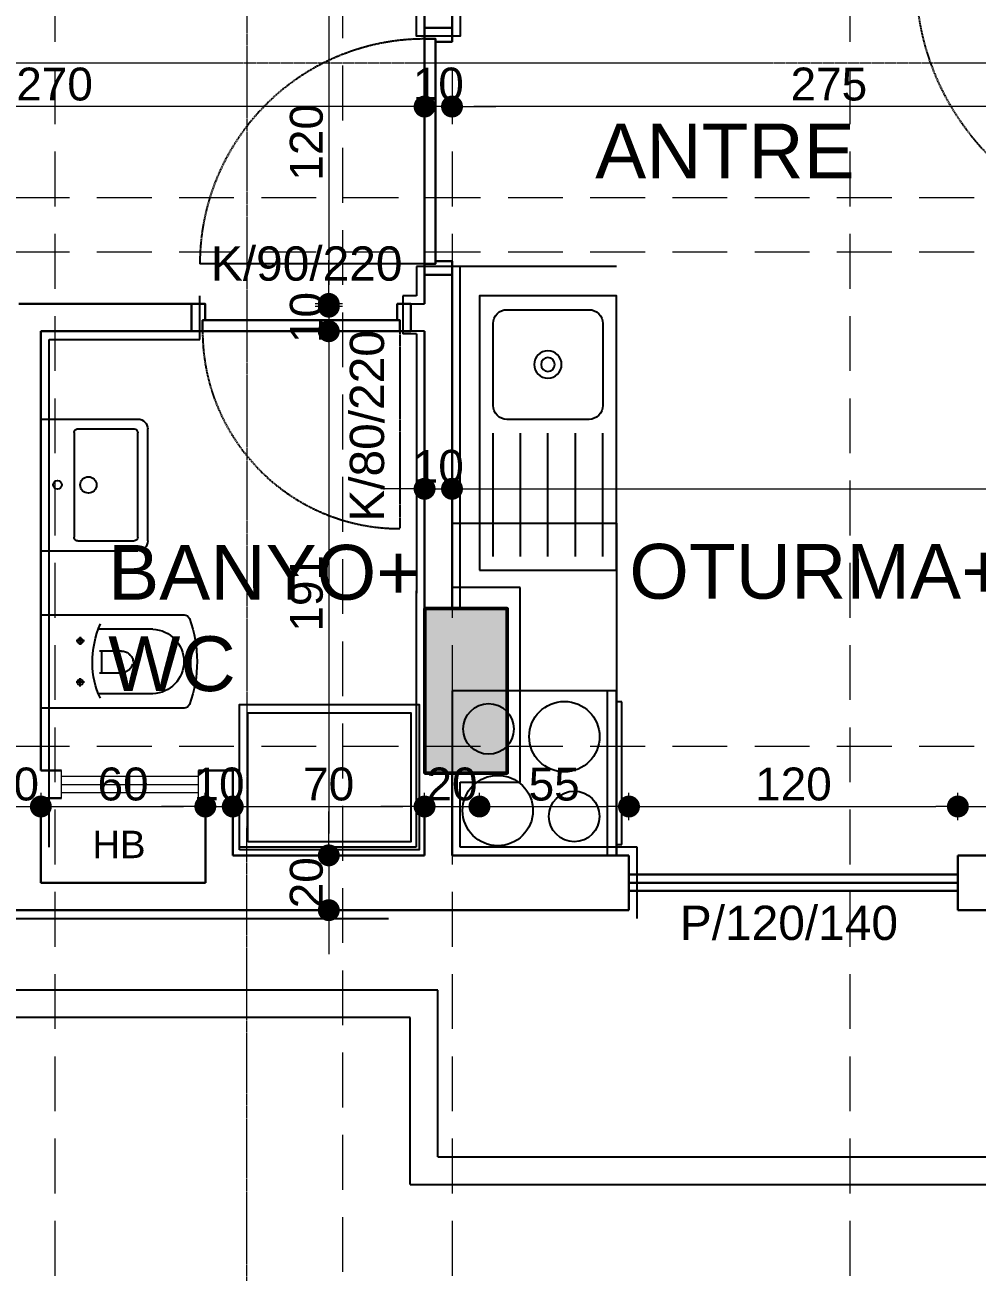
# Model space of a CAD drawing. Header units: millimetres. Extents: x 38129 to 72024, y -56282 to 16512.
# Drawn here: x 54446.8 to 54794.2, y -45142.4 to -44687.5 of the extents above; entities that cross this region are included whole.
import ezdxf

# ---------------------------------------------------------------- set-up
doc = ezdxf.new("R2010")
doc.units = ezdxf.units.MM
doc.linetypes.add('CENTER2', pattern=[1.125, 0.75, -0.125, 0.125, -0.125])
doc.linetypes.add('HIDDEN', pattern=[0.375, 0.25, -0.125])
for name, color, linetype, lineweight in [('AKS', 55, 'HIDDEN', 0), ('COLUMN4', 3, 'Continuous', 50), ('DIŞÖLÇÜ', 37, 'Continuous', 0), ('DUVAR', 255, 'Continuous', 30), ('KAPI', 4, 'Continuous', 30), ('mahal', 7, 'Continuous', 5), ('pencere', 195, 'Continuous', 30), ('pencere+KAPI', 1, 'Continuous', 0), ('TARAMA', 252, 'Continuous', 0), ('ölçü İÇ', 31, 'Continuous', 0)]:
    doc.layers.add(name, color=color, linetype=linetype, lineweight=lineweight)
for name, color, linetype in [('balkon', 171, 'Continuous'), ('HIDDEN', 1, 'HIDDEN'), ('sıva', 41, 'Continuous'), ('tefriş', 42, 'Continuous')]:
    doc.layers.add(name, color=color, linetype=linetype)
doc.styles.add('icdisolcu_yazi', font='arial.ttf')
doc.styles.get("Standard").update_dxf_attribs({"font": 'arial.ttf'})
doc.styles.add('style1', font='arial.ttf')
doc.dimstyles.new('İç Ölçü', dxfattribs={"dimtxt": 12, "dimasz": 8, "dimexe": 5, "dimexo": 0, "dimgap": 2, "dimtad": 1, "dimdec": 0, "dimzin": 12, "dimdsep": 46, "dimtxsty": 'icdisolcu_yazi', "dimblk": 'DOT', "dimcen": 8, "dimdle": 5, "dimclrd": 256, "dimclre": 256, "dimclrt": 7, "dimadec": 0, "dimazin": 3, "dimtfac": 1, "dimtdec": 0, "dimtix": 1, "dimtmove": 2, "dimatfit": 3, "dimldrblk": 'DOT', "dimfxl": 0, "dimtolj": 1, "dimtzin": 0, "dimlwd": -1, "dimlwe": -1, "dimarcsym": 0})

# ---------------------------------------------------------------- blocks, each defined once
blk = doc.blocks.new('*U9')
for p, q in [((4, 0), (0, 0)), ((86, 0), (90, 0))]:
    blk.add_line(p, q)
blk.add_lwpolyline([(4, 0), (86, 0), (86, -4), (4, -4)], close=True)
for points in [[(0, -10), (5, -10), (5, -4)], [(90, -10), (85, -10), (85, -4)]]:
    blk.add_lwpolyline(points)
at = {"layer": 'DUVAR'}
for p, q in [((0, 0), (0, -10)), ((90, 0), (90, -10))]:
    blk.add_line(p, q, dxfattribs=at)
at = {"layer": 'HIDDEN'}
blk.add_line((4, 0), (4, 82), dxfattribs=at)
blk.add_arc((4, 0), 82, 360, 90, dxfattribs=at)
blk = doc.blocks.new('_Dot')
at = {"color": 0, "lineweight": -2}
blk.add_line((-0.5, 0), (-1, 0), dxfattribs=at)
at = {"color": 0, "lineweight": 30, "const_width": 0.5}
blk.add_lwpolyline([(-0.25, 0, 1), (0.25, 0, 1)], format="xyb", close=True, dxfattribs=at)
blk = doc.blocks.new('*D1803')
at = {"layer": 'Defpoints', "color": 0, "lineweight": 120, "transparency": 16777216}
for p in [(54557.65, -44670.43), (54557.65, -44790.29), (54587.6, -44790.29)]:
    blk.add_point(p, dxfattribs=at)
at = {"layer": 'ölçü İÇ', "transparency": 16777216}
for p, q in [((54557.65, -44670.43), (54562.65, -44670.43)), ((54562.65, -44790.29), (54552.65, -44790.29))]:
    blk.add_line(p, q, dxfattribs=at)
at = {"layer": 'ölçü İÇ', "linetype": 'Continuous', "transparency": 16777216}
blk.add_line((54557.65, -44678.43), (54557.65, -44782.29), dxfattribs=at)
at = {"layer": 'ölçü İÇ', "transparency": 16777216, "xscale": 8, "yscale": 8, "zscale": 8}
for p, rotation in [((54557.65, -44670.43), 90), ((54557.65, -44790.29), 270)]:
    blk.add_blockref('_Dot', p, dxfattribs=dict(at, rotation=rotation))
at = {"layer": 'ölçü İÇ', "color": 7, "transparency": 16777216, "insert": (54549.52, -44730.36), "char_height": 12, "attachment_point": 5, "rotation": 90, "style": 'icdisolcu_yazi'}
blk.add_mtext('\\A1;120', dxfattribs=at)
blk = doc.blocks.new('*D1804')
at = {"layer": 'Defpoints', "color": 0, "lineweight": 120, "transparency": 16777216}
for p in [(54587.6, -44789.29), (54557.65, -44799.26), (54587.6, -44799.26)]:
    blk.add_point(p, dxfattribs=at)
at = {"layer": 'ölçü İÇ', "linetype": 'Continuous', "transparency": 16777216}
for p, q in [((54557.65, -44781.29), (54557.65, -44773.29)), ((54557.65, -44789.29), (54557.65, -44799.26)), ((54557.65, -44807.26), (54557.65, -44815.26))]:
    blk.add_line(p, q, dxfattribs=at)
at = {"layer": 'ölçü İÇ', "transparency": 16777216}
for p, q in [((54562.65, -44789.29), (54552.65, -44789.29)), ((54562.65, -44799.26), (54552.65, -44799.26))]:
    blk.add_line(p, q, dxfattribs=at)
at = {"layer": 'ölçü İÇ', "transparency": 16777216, "xscale": 8, "yscale": 8, "zscale": 8}
for p, rotation in [((54557.65, -44789.29), 270), ((54557.65, -44799.26), 90)]:
    blk.add_blockref('_Dot', p, dxfattribs=dict(at, rotation=rotation))
at = {"layer": 'ölçü İÇ', "color": 7, "transparency": 16777216, "insert": (54549.52, -44794.27), "char_height": 12, "attachment_point": 5, "rotation": 90, "style": 'icdisolcu_yazi'}
blk.add_mtext('\\A1;10', dxfattribs=at)
blk = doc.blocks.new('*D1812')
at = {"layer": 'Defpoints', "color": 0, "lineweight": 120, "transparency": 16777216}
for p in [(54452.6, -44955.2), (54432.6, -44972.61), (54452.6, -44972.61)]:
    blk.add_point(p, dxfattribs=at)
at = {"layer": 'ölçü İÇ', "transparency": 16777216}
for p, q in [((54432.6, -44972.61), (54432.6, -44967.61)), ((54452.6, -44967.61), (54452.6, -44977.61))]:
    blk.add_line(p, q, dxfattribs=at)
at = {"layer": 'ölçü İÇ', "linetype": 'Continuous', "transparency": 16777216}
for p, q in [((54424.6, -44972.61), (54416.6, -44972.61)), ((54432.6, -44972.61), (54452.6, -44972.61)), ((54460.6, -44972.61), (54468.6, -44972.61))]:
    blk.add_line(p, q, dxfattribs=at)
at = {"layer": 'ölçü İÇ', "transparency": 16777216, "xscale": 8, "yscale": 8, "zscale": 8}
blk.add_blockref('_Dot', (54432.6, -44972.61), dxfattribs=at)
at = {"layer": 'ölçü İÇ', "transparency": 16777216, "xscale": 8, "yscale": 8, "zscale": 8, "rotation": 180}
blk.add_blockref('_Dot', (54452.6, -44972.61), dxfattribs=at)
at = {"layer": 'ölçü İÇ', "color": 7, "transparency": 16777216, "insert": (54442.6, -44964.48), "char_height": 12, "attachment_point": 5, "style": 'icdisolcu_yazi'}
blk.add_mtext('\\A1;20', dxfattribs=at)
blk = doc.blocks.new('*D1813')
at = {"layer": 'Defpoints', "color": 0, "lineweight": 120, "transparency": 16777216}
for p in [(54592.6, -44856.73), (54602.6, -44856.73), (54602.6, -44856.73)]:
    blk.add_point(p, dxfattribs=at)
at = {"layer": 'ölçü İÇ', "transparency": 16777216}
for p, q in [((54592.6, -44856.73), (54592.6, -44851.73)), ((54602.6, -44856.73), (54602.6, -44851.73))]:
    blk.add_line(p, q, dxfattribs=at)
at = {"layer": 'ölçü İÇ', "linetype": 'Continuous', "transparency": 16777216}
for p, q in [((54584.6, -44856.73), (54576.6, -44856.73)), ((54592.6, -44856.73), (54602.6, -44856.73)), ((54610.6, -44856.73), (54618.6, -44856.73))]:
    blk.add_line(p, q, dxfattribs=at)
at = {"layer": 'ölçü İÇ', "transparency": 16777216, "xscale": 8, "yscale": 8, "zscale": 8}
blk.add_blockref('_Dot', (54592.6, -44856.73), dxfattribs=at)
at = {"layer": 'ölçü İÇ', "transparency": 16777216, "xscale": 8, "yscale": 8, "zscale": 8, "rotation": 180}
blk.add_blockref('_Dot', (54602.6, -44856.73), dxfattribs=at)
at = {"layer": 'ölçü İÇ', "color": 7, "transparency": 16777216, "insert": (54597.6, -44848.6), "char_height": 12, "attachment_point": 5, "style": 'icdisolcu_yazi'}
blk.add_mtext('\\A1;10', dxfattribs=at)
blk = doc.blocks.new('*D1814')
at = {"layer": 'Defpoints', "color": 0, "lineweight": 120, "transparency": 16777216}
for p in [(54602.6, -44856.73), (55102.75, -44856.73), (55102.75, -44905.74)]:
    blk.add_point(p, dxfattribs=at)
at = {"layer": 'ölçü İÇ', "transparency": 16777216}
for p, q in [((54602.6, -44856.73), (54602.6, -44851.73)), ((55102.75, -44861.73), (55102.75, -44851.73))]:
    blk.add_line(p, q, dxfattribs=at)
at = {"layer": 'ölçü İÇ', "linetype": 'Continuous', "transparency": 16777216}
blk.add_line((54610.6, -44856.73), (55094.75, -44856.73), dxfattribs=at)
at = {"layer": 'ölçü İÇ', "transparency": 16777216, "xscale": 8, "yscale": 8, "zscale": 8, "rotation": 180}
blk.add_blockref('_Dot', (54602.6, -44856.73), dxfattribs=at)
at = {"layer": 'ölçü İÇ', "transparency": 16777216, "xscale": 8, "yscale": 8, "zscale": 8}
blk.add_blockref('_Dot', (55102.75, -44856.73), dxfattribs=at)
at = {"layer": 'ölçü İÇ', "color": 7, "transparency": 16777216, "insert": (54852.68, -44848.6), "char_height": 12, "attachment_point": 5, "style": 'icdisolcu_yazi'}
blk.add_mtext('\\A1;500', dxfattribs=at)
blk = doc.blocks.new('*D1817')
at = {"layer": 'Defpoints', "color": 0, "lineweight": 120, "transparency": 16777216}
for p in [(54602.6, -44688.65), (54602.6, -44717.31), (54877.6, -44717.31)]:
    blk.add_point(p, dxfattribs=at)
at = {"layer": 'ölçü İÇ', "transparency": 16777216}
for p, q in [((54602.6, -44712.31), (54602.6, -44722.31)), ((54877.6, -44717.31), (54877.6, -44722.31))]:
    blk.add_line(p, q, dxfattribs=at)
at = {"layer": 'ölçü İÇ', "linetype": 'Continuous', "transparency": 16777216}
blk.add_line((54869.6, -44717.31), (54610.6, -44717.31), dxfattribs=at)
at = {"layer": 'ölçü İÇ', "transparency": 16777216, "xscale": 8, "yscale": 8, "zscale": 8, "rotation": 180}
blk.add_blockref('_Dot', (54602.6, -44717.31), dxfattribs=at)
at = {"layer": 'ölçü İÇ', "transparency": 16777216, "xscale": 8, "yscale": 8, "zscale": 8}
blk.add_blockref('_Dot', (54877.6, -44717.31), dxfattribs=at)
at = {"layer": 'ölçü İÇ', "color": 7, "transparency": 16777216, "insert": (54740.1, -44709.18), "char_height": 12, "attachment_point": 5, "style": 'icdisolcu_yazi'}
blk.add_mtext('\\A1;275', dxfattribs=at)
blk = doc.blocks.new('*D1818')
at = {"layer": 'Defpoints', "color": 0, "lineweight": 120, "transparency": 16777216}
for p in [(54592.6, -44688.65), (54602.6, -44688.65), (54592.6, -44717.31)]:
    blk.add_point(p, dxfattribs=at)
at = {"layer": 'ölçü İÇ', "transparency": 16777216}
for p, q in [((54592.6, -44712.31), (54592.6, -44722.31)), ((54602.6, -44712.31), (54602.6, -44722.31))]:
    blk.add_line(p, q, dxfattribs=at)
at = {"layer": 'ölçü İÇ', "linetype": 'Continuous', "transparency": 16777216}
for p, q in [((54584.6, -44717.31), (54576.6, -44717.31)), ((54602.6, -44717.31), (54592.6, -44717.31)), ((54610.6, -44717.31), (54618.6, -44717.31))]:
    blk.add_line(p, q, dxfattribs=at)
at = {"layer": 'ölçü İÇ', "transparency": 16777216, "xscale": 8, "yscale": 8, "zscale": 8}
blk.add_blockref('_Dot', (54592.6, -44717.31), dxfattribs=at)
at = {"layer": 'ölçü İÇ', "transparency": 16777216, "xscale": 8, "yscale": 8, "zscale": 8, "rotation": 180}
blk.add_blockref('_Dot', (54602.6, -44717.31), dxfattribs=at)
at = {"layer": 'ölçü İÇ', "color": 7, "transparency": 16777216, "insert": (54597.6, -44709.18), "char_height": 12, "attachment_point": 5, "style": 'icdisolcu_yazi'}
blk.add_mtext('\\A1;10', dxfattribs=at)
blk = doc.blocks.new('*D1819')
at = {"layer": 'Defpoints', "color": 0, "lineweight": 120, "transparency": 16777216}
for p in [(54592.6, -44688.65), (54322.6, -44717.31), (54322.6, -44729.29)]:
    blk.add_point(p, dxfattribs=at)
at = {"layer": 'ölçü İÇ', "transparency": 16777216}
for p, q in [((54322.6, -44722.31), (54322.6, -44712.31)), ((54592.6, -44712.31), (54592.6, -44722.31))]:
    blk.add_line(p, q, dxfattribs=at)
at = {"layer": 'ölçü İÇ', "linetype": 'Continuous', "transparency": 16777216}
blk.add_line((54584.6, -44717.31), (54330.6, -44717.31), dxfattribs=at)
at = {"layer": 'ölçü İÇ', "transparency": 16777216, "xscale": 8, "yscale": 8, "zscale": 8, "rotation": 180}
blk.add_blockref('_Dot', (54322.6, -44717.31), dxfattribs=at)
at = {"layer": 'ölçü İÇ', "transparency": 16777216, "xscale": 8, "yscale": 8, "zscale": 8}
blk.add_blockref('_Dot', (54592.6, -44717.31), dxfattribs=at)
at = {"layer": 'ölçü İÇ', "color": 7, "transparency": 16777216, "insert": (54457.6, -44709.18), "char_height": 12, "attachment_point": 5, "style": 'icdisolcu_yazi'}
blk.add_mtext('\\A1;270', dxfattribs=at)
blk = doc.blocks.new('duravit-caro-asma-62')
for p, q in [((-458.1, 117.6), (-259.3, 117.6)), ((-387, 1), (-387.6, -2.9)), ((-386.1, 4.7), (-387, 1)), ((-385, 8.2), (-386.1, 4.7)), ((-383.7, 11.7), (-385, 8.2)), ((-382.1, 15), (-383.7, 11.7)), ((-380.3, 18.1), (-382.1, 15)), ((-378.3, 21.1), (-380.3, 18.1)), ((-376.1, 23.8), (-378.3, 21.1)), ((-373.7, 26.4), (-376.1, 23.8)), ((-371.1, 28.7), (-373.7, 26.4)), ((-368.2, 30.8), (-371.1, 28.7)), ((-365.2, 32.7), (-368.2, 30.8)), ((-362, 34.3), (-365.2, 32.7)), ((-358.6, 35.7), (-362, 34.3)), ((-355, 36.8), (-358.6, 35.7)), ((-351.2, 37.5), (-355, 36.8)), ((-347.3, 38), (-351.2, 37.5)), ((-343.1, 38.2), (-347.3, 38)), ((-344.1, 38.2), (-264.1, 38.2)), ((-271.2, 37.2), (-271.2, -41.8)), ((-388, -6.8), (-388.1, -6.8)), ((-388.1, -6.8), (-388, -10.8)), ((-387.6, -2.9), (-388, -6.8)), ((-388, -10.8), (-387.6, -14.7)), ((-387.6, -14.7), (-386.9, -10.6)), ((-386.9, -10.6), (-386, -14.3)), ((-386, -14.3), (-384.8, -10)), ((-384.8, -10), (-383.4, -13.5)), ((-383.4, -13.5), (-381.8, -16.8)), ((-381.8, -16.8), (-379.9, -20)), ((-379.9, -20), (-377.8, -23.1)), ((-377.8, -23.1), (-375.5, -25.9)), ((-375.5, -25.9), (-372.9, -28.5)), ((-372.9, -28.5), (-370.2, -30.9)), ((-370.2, -30.9), (-367.2, -33.1)), ((-367.2, -33.1), (-364.1, -35.1)), ((-364.1, -35.1), (-360.7, -36.7)), ((-360.7, -36.7), (-357.2, -38.2)), ((-357.2, -38.2), (-353.4, -39.3)), ((-353.4, -39.3), (-349.5, -40.1)), ((-349.5, -40.1), (-345.4, -40.6)), ((-345.4, -40.6), (-341.1, -40.8)), ((-264.1, -41.8), (-340.1, -41.8)), ((-458.1, -117.6), (-260.9, -117.6))]:
    blk.add_line(p, q)
at = {"color": 4, "linetype": 'CENTER2', "ltscale": 30}
for p, q in [((-208.9, 75), (-176.5, 75)), ((-193.4, 90.5), (-193.4, 57.4)), ((-208.9, -75), (-176.5, -75)), ((-193.4, -90.5), (-193.4, -57.4))]:
    blk.add_line(p, q, dxfattribs=at)
blk.add_lwpolyline([(-50, 165, 0.414214), (-55, 170), (-573.2, 170, 0.320013), (-592.1, 156.5, 0.178212), (-592.1, -156.5, 0.320013), (-573.2, -170), (-55, -170, 0.414214), (-50, -165)], format="xyb", close=True)
for centre in [(-193.4, 75), (-193.4, -75)]:
    blk.add_circle(centre, 10)
for centre, radius, start, end in [((-598.4, -3.9), 360.4, 359.6639, 23.2064), ((-454.3, 0), 117.7, 91.839, 268.161), ((-541.7, -3.9), 303.7, 334.6873, 359.5949)]:
    blk.add_arc(centre, radius, start, end)
blk = doc.blocks.new('A$C5F901649')
at = {"layer": 'tefriş'}
for p, q in [((3, 32.48), (37, 32.48)), ((0, 0), (0, 29.48)), ((2.97, 11.25), (3, 28.35)), ((4.12, 29.48), (35.88, 29.48)), ((37.03, 11.25), (37, 28.35)), ((40, 0), (40, 29.48)), ((35.91, 10.13), (4.09, 10.13)), ((0, 0), (20, 0)), ((40, 0), (20, 0))]:
    blk.add_line(p, q, dxfattribs=at)
for centre, radius, start, end in [((3, 29.48), 3, 90, 180), ((37, 29.48), 3, 0, 90), ((4.12, 28.35), 1.13, 90, 179.9238), ((35.88, 28.35), 1.13, 0.0762, 90), ((20, 14.45), 2.48, 90, 270), ((20, 14.45), 2.48, 270, 90), ((4.09, 11.25), 1.13, 179.9238, 270), ((35.91, 11.25), 1.13, 270, 0.0762), ((20, 5.05), 1.31, 90, 270), ((20, 5.05), 1.31, 270, 90)]:
    blk.add_arc(centre, radius, start, end, dxfattribs=at)
blk = doc.blocks.new('*U8')
for p, q in [((4, 0), (0, 0)), ((76, 0), (80, 0))]:
    blk.add_line(p, q)
blk.add_lwpolyline([(4, 0), (76, 0), (76, -4), (4, -4)], close=True)
for points in [[(0, -9.98), (5, -9.98), (5, -4)], [(80, -9.98), (75, -9.98), (75, -4)]]:
    blk.add_lwpolyline(points)
at = {"layer": 'DUVAR'}
for p, q in [((0, 0), (0, -9.98)), ((80, 0), (80, -9.98))]:
    blk.add_line(p, q, dxfattribs=at)
at = {"layer": 'HIDDEN'}
blk.add_line((4, 0), (4, 72), dxfattribs=at)
blk.add_arc((4, 0), 72, 0, 90, dxfattribs=at)
blk = doc.blocks.new('*D2188')
at = {"layer": 'Defpoints', "color": 0, "lineweight": 120, "transparency": 16777216}
for p in [(54587.6, -44799.26), (54557.65, -44990.43), (54557.65, -44990.43)]:
    blk.add_point(p, dxfattribs=at)
at = {"layer": 'ölçü İÇ', "transparency": 16777216}
for p, q in [((54562.65, -44799.26), (54552.65, -44799.26)), ((54557.65, -44990.43), (54562.65, -44990.43))]:
    blk.add_line(p, q, dxfattribs=at)
at = {"layer": 'ölçü İÇ', "linetype": 'Continuous', "transparency": 16777216}
blk.add_line((54557.65, -44807.26), (54557.65, -44982.43), dxfattribs=at)
at = {"layer": 'ölçü İÇ', "transparency": 16777216, "xscale": 8, "yscale": 8, "zscale": 8}
for p, rotation in [((54557.65, -44799.26), 90), ((54557.65, -44990.43), 270)]:
    blk.add_blockref('_Dot', p, dxfattribs=dict(at, rotation=rotation))
at = {"layer": 'ölçü İÇ', "color": 7, "transparency": 16777216, "insert": (54549.52, -44894.85), "char_height": 12, "attachment_point": 5, "rotation": 90, "style": 'icdisolcu_yazi'}
blk.add_mtext('\\A1;191', dxfattribs=at)
blk = doc.blocks.new('*D2189')
at = {"layer": 'Defpoints', "color": 0, "lineweight": 120, "transparency": 16777216}
for p in [(54557.65, -44990.43), (54557.65, -45010.42), (54557.65, -45010.42)]:
    blk.add_point(p, dxfattribs=at)
at = {"layer": 'ölçü İÇ', "linetype": 'Continuous', "transparency": 16777216}
for p, q in [((54557.65, -44982.43), (54557.65, -44974.43)), ((54557.65, -44990.43), (54557.65, -45010.42)), ((54557.65, -45018.42), (54557.65, -45026.42))]:
    blk.add_line(p, q, dxfattribs=at)
at = {"layer": 'ölçü İÇ', "transparency": 16777216}
for p, q in [((54557.65, -44990.43), (54562.65, -44990.43)), ((54557.65, -45010.42), (54562.65, -45010.42))]:
    blk.add_line(p, q, dxfattribs=at)
at = {"layer": 'ölçü İÇ', "transparency": 16777216, "xscale": 8, "yscale": 8, "zscale": 8}
for p, rotation in [((54557.65, -44990.43), 270), ((54557.65, -45010.42), 90)]:
    blk.add_blockref('_Dot', p, dxfattribs=dict(at, rotation=rotation))
at = {"layer": 'ölçü İÇ', "color": 7, "transparency": 16777216, "insert": (54549.52, -45000.42), "char_height": 12, "attachment_point": 5, "rotation": 90, "style": 'icdisolcu_yazi'}
blk.add_mtext('\\A1;20', dxfattribs=at)
blk = doc.blocks.new('*D2190')
at = {"layer": 'Defpoints', "color": 0, "lineweight": 120, "transparency": 16777216}
for p in [(54452.6, -44955.2), (54512.6, -44972.61), (54512.6, -44977.16)]:
    blk.add_point(p, dxfattribs=at)
at = {"layer": 'DIŞÖLÇÜ', "transparency": 16777216}
for p, q in [((54452.6, -44967.61), (54452.6, -44977.61)), ((54512.6, -44977.16), (54512.6, -44967.61))]:
    blk.add_line(p, q, dxfattribs=at)
at = {"layer": 'DIŞÖLÇÜ', "linetype": 'Continuous', "transparency": 16777216}
blk.add_line((54460.6, -44972.61), (54504.6, -44972.61), dxfattribs=at)
at = {"layer": 'DIŞÖLÇÜ', "transparency": 16777216, "xscale": 8, "yscale": 8, "zscale": 8, "rotation": 180}
blk.add_blockref('_Dot', (54452.6, -44972.61), dxfattribs=at)
at = {"layer": 'DIŞÖLÇÜ', "transparency": 16777216, "xscale": 8, "yscale": 8, "zscale": 8}
blk.add_blockref('_Dot', (54512.6, -44972.61), dxfattribs=at)
at = {"layer": 'DIŞÖLÇÜ', "color": 7, "transparency": 16777216, "insert": (54482.6, -44964.48), "char_height": 12, "attachment_point": 5, "style": 'icdisolcu_yazi'}
blk.add_mtext('\\A1;60', dxfattribs=at)
blk = doc.blocks.new('*D2191')
at = {"layer": 'Defpoints', "color": 0, "lineweight": 120, "transparency": 16777216}
for p in [(54522.6, -44972.61), (54512.6, -44977.16), (54522.6, -44977.16)]:
    blk.add_point(p, dxfattribs=at)
at = {"layer": 'DIŞÖLÇÜ', "transparency": 16777216}
for p, q in [((54512.6, -44977.16), (54512.6, -44967.61)), ((54522.6, -44977.16), (54522.6, -44967.61))]:
    blk.add_line(p, q, dxfattribs=at)
at = {"layer": 'DIŞÖLÇÜ', "linetype": 'Continuous', "transparency": 16777216}
for p, q in [((54504.6, -44972.61), (54496.6, -44972.61)), ((54512.6, -44972.61), (54522.6, -44972.61)), ((54530.6, -44972.61), (54538.6, -44972.61))]:
    blk.add_line(p, q, dxfattribs=at)
at = {"layer": 'DIŞÖLÇÜ', "transparency": 16777216, "xscale": 8, "yscale": 8, "zscale": 8}
blk.add_blockref('_Dot', (54512.6, -44972.61), dxfattribs=at)
at = {"layer": 'DIŞÖLÇÜ', "transparency": 16777216, "xscale": 8, "yscale": 8, "zscale": 8, "rotation": 180}
blk.add_blockref('_Dot', (54522.6, -44972.61), dxfattribs=at)
at = {"layer": 'DIŞÖLÇÜ', "color": 7, "transparency": 16777216, "insert": (54517.6, -44964.48), "char_height": 12, "attachment_point": 5, "style": 'icdisolcu_yazi'}
blk.add_mtext('\\A1;10', dxfattribs=at)
blk = doc.blocks.new('*D2192')
at = {"layer": 'Defpoints', "color": 0, "lineweight": 120, "transparency": 16777216}
for p in [(54592.6, -44972.61), (54522.6, -44977.16), (54592.6, -44977.61)]:
    blk.add_point(p, dxfattribs=at)
at = {"layer": 'DIŞÖLÇÜ', "transparency": 16777216}
for p, q in [((54522.6, -44977.16), (54522.6, -44967.61)), ((54592.6, -44977.61), (54592.6, -44967.61))]:
    blk.add_line(p, q, dxfattribs=at)
at = {"layer": 'DIŞÖLÇÜ', "linetype": 'Continuous', "transparency": 16777216}
blk.add_line((54530.6, -44972.61), (54584.6, -44972.61), dxfattribs=at)
at = {"layer": 'DIŞÖLÇÜ', "transparency": 16777216, "xscale": 8, "yscale": 8, "zscale": 8, "rotation": 180}
blk.add_blockref('_Dot', (54522.6, -44972.61), dxfattribs=at)
at = {"layer": 'DIŞÖLÇÜ', "transparency": 16777216, "xscale": 8, "yscale": 8, "zscale": 8}
blk.add_blockref('_Dot', (54592.6, -44972.61), dxfattribs=at)
at = {"layer": 'DIŞÖLÇÜ', "color": 7, "transparency": 16777216, "insert": (54557.6, -44964.48), "char_height": 12, "attachment_point": 5, "style": 'icdisolcu_yazi'}
blk.add_mtext('\\A1;70', dxfattribs=at)
blk = doc.blocks.new('wertertw')
at = {"layer": 'TARAMA', "lineweight": -3}
h = blk.add_hatch(dxfattribs=at)
h.set_pattern_fill('ANSI33', color=256, scale=2.5, style=0)
h.set_pattern_definition([(45, (-86643.698, -32547.66), (-11.2253202, 11.2253202), []), (45, (-86632.472, -32547.66), (-11.2253202, 11.2253202), [7.9375, -3.96875])])
h.paths.add_polyline_path([(-616.25, 351.94), (-616.25, -88.06), (-306.25, -88.06), (-306.25, -68.06), (-596.25, -68.06), (-596.25, 331.94), (-306.25, 331.94), (-306.25, 351.94)])
h.paths.add_polyline_path([(38.75, -338.06), (78.75, -338.06), (78.75, -378.06), (38.75, -378.06)])
h.paths.add_polyline_path([(-471.25, -318.06), (-441.25, -318.06), (-441.25, -378.06), (-471.25, -378.06)])
h.paths.add_polyline_path([(-961.25, -318.06), (-931.25, -318.06), (-931.25, -378.06), (-961.25, -378.06)])
h.paths.add_polyline_path([(343.75, -163.06), (413.75, -163.06), (413.75, -198.06), (343.75, -198.06)])
h.paths.add_polyline_path([(8.75, -163.06), (78.75, -163.06), (78.75, -198.06), (8.75, -198.06)])
h.paths.add_polyline_path([(-1036.25, -148.06), (-906.25, -148.06), (-906.25, -178.06), (-1036.25, -178.06)])
h.paths.add_polyline_path([(-976.25, 256.94), (-916.25, 256.94), (-916.25, 226.94), (-976.25, 226.94)])
h.paths.add_polyline_path([(343.75, 459.44), (413.75, 459.44), (413.75, 424.44), (343.75, 424.44)])
h.paths.add_polyline_path([(8.75, 459.44), (78.75, 459.44), (78.75, 424.44), (8.75, 424.44)])
h.paths.add_polyline_path([(-616.25, 531.94), (-306.25, 531.94), (-306.25, 511.94), (-616.25, 511.94)])
h.paths.add_polyline_path([(-976.25, 656.94), (-916.25, 656.94), (-916.25, 626.94), (-976.25, 626.94)])
h.paths.add_polyline_path([(-616.25, 971.94), (-306.25, 971.94), (-306.25, 951.94), (-616.25, 951.94)])
h.paths.add_polyline_path([(343.75, 1081.94), (413.75, 1081.94), (413.75, 1046.94), (343.75, 1046.94)])
h.paths.add_polyline_path([(8.75, 1081.94), (78.75, 1081.94), (78.75, 1046.94), (8.75, 1046.94)])
h.paths.add_polyline_path([(-1036.25, 1061.94), (-906.25, 1061.94), (-906.25, 1031.94), (-1036.25, 1031.94)])
h.paths.add_polyline_path([(-931.25, 1286.94), (-901.25, 1286.94), (-901.25, 1226.94), (-931.25, 1226.94)])
h.paths.add_polyline_path([(68.75, 1332.04), (108.75, 1332.04), (108.75, 1292.04), (68.75, 1292.04)])
h.paths.add_polyline_path([(-511.25, 1332.04), (-481.25, 1332.04), (-481.25, 1252.04), (-511.25, 1252.04)])
at = {"layer": 'COLUMN4', "color": 3}
blk.add_lwpolyline([(-471.25, -318.06), (-441.25, -318.06), (-441.25, -378.06), (-471.25, -378.06)], close=True, dxfattribs=at)
blk = doc.blocks.new('SINK_100x50')
for p, q in [((95, -10), (50, -10)), ((95, -20), (50, -20)), ((95, -30), (50, -30)), ((95, -40), (50, -40))]:
    blk.add_line(p, q)
blk.add_lwpolyline([(100, -5), (100, -55), (0, -55), (0, -5)], close=True)
blk.add_lwpolyline([(5, -15), (5, -45, 0.414214), (10, -50), (40, -50, 0.414214), (45, -45), (45, -15, 0.414214), (40, -10), (10, -10, 0.414214)], format="xyb", close=True)
blk.add_lwpolyline([(95, -50), (50, -50)])
for radius in [5, 2.5]:
    blk.add_circle((25, -30), radius)
blk = doc.blocks.new('OVEN_60-60')
for p, q in [((60, 0), (0, 0)), ((0, 0), (0, -60)), ((60, -60), (60, 0)), ((0, -56.74), (60, -56.74)), ((0, -60), (60, -60)), ((4, -60), (4, -62)), ((4, -62), (56, -62)), ((56, -62), (56, -60))]:
    blk.add_line(p, q)
for centre, radius in [((16.35, -16.7), 12.84), ((46.12, -13.34), 9.22), ((43.3, -41), 12.84), ((14.22, -44.59), 9.22)]:
    blk.add_circle(centre, radius)
blk = doc.blocks.new('*D2226')
at = {"layer": 'Defpoints', "color": 0, "lineweight": 120, "transparency": 16777216}
for p in [(54592.6, -44970.75), (54612.6, -44972.61), (54612.6, -44972.61)]:
    blk.add_point(p, dxfattribs=at)
at = {"layer": 'ölçü İÇ', "transparency": 16777216}
for p, q in [((54612.6, -44972.61), (54612.6, -44967.61)), ((54592.6, -44970.75), (54592.6, -44977.61))]:
    blk.add_line(p, q, dxfattribs=at)
at = {"layer": 'ölçü İÇ', "linetype": 'Continuous', "transparency": 16777216}
for p, q in [((54584.6, -44972.61), (54576.6, -44972.61)), ((54592.6, -44972.61), (54612.6, -44972.61)), ((54620.6, -44972.61), (54628.6, -44972.61))]:
    blk.add_line(p, q, dxfattribs=at)
at = {"layer": 'ölçü İÇ', "transparency": 16777216, "xscale": 8, "yscale": 8, "zscale": 8}
blk.add_blockref('_Dot', (54592.6, -44972.61), dxfattribs=at)
at = {"layer": 'ölçü İÇ', "transparency": 16777216, "xscale": 8, "yscale": 8, "zscale": 8, "rotation": 180}
blk.add_blockref('_Dot', (54612.6, -44972.61), dxfattribs=at)
at = {"layer": 'ölçü İÇ', "color": 7, "transparency": 16777216, "insert": (54602.6, -44964.48), "char_height": 12, "attachment_point": 5, "style": 'icdisolcu_yazi'}
blk.add_mtext('\\A1;20', dxfattribs=at)
blk = doc.blocks.new('*D2227')
at = {"layer": 'Defpoints', "color": 0, "lineweight": 120, "transparency": 16777216}
for p in [(54612.6, -44972.61), (54667.17, -44972.61), (54667.17, -44990.43)]:
    blk.add_point(p, dxfattribs=at)
at = {"layer": 'ölçü İÇ', "transparency": 16777216}
for p, q in [((54612.6, -44972.61), (54612.6, -44967.61)), ((54667.17, -44977.61), (54667.17, -44967.61))]:
    blk.add_line(p, q, dxfattribs=at)
at = {"layer": 'ölçü İÇ', "linetype": 'Continuous', "transparency": 16777216}
blk.add_line((54620.6, -44972.61), (54659.17, -44972.61), dxfattribs=at)
at = {"layer": 'ölçü İÇ', "transparency": 16777216, "xscale": 8, "yscale": 8, "zscale": 8, "rotation": 180}
blk.add_blockref('_Dot', (54612.6, -44972.61), dxfattribs=at)
at = {"layer": 'ölçü İÇ', "transparency": 16777216, "xscale": 8, "yscale": 8, "zscale": 8}
blk.add_blockref('_Dot', (54667.17, -44972.61), dxfattribs=at)
at = {"layer": 'ölçü İÇ', "color": 7, "transparency": 16777216, "insert": (54639.88, -44964.51), "char_height": 12, "attachment_point": 5, "style": 'icdisolcu_yazi'}
blk.add_mtext('\\A1;55', dxfattribs=at)
blk = doc.blocks.new('*D2228')
at = {"layer": 'Defpoints', "color": 0, "lineweight": 120, "transparency": 16777216}
for p in [(54787.17, -44972.61), (54667.17, -44990.43), (54787.17, -44990.43)]:
    blk.add_point(p, dxfattribs=at)
at = {"layer": 'ölçü İÇ', "transparency": 16777216}
for p, q in [((54667.17, -44977.61), (54667.17, -44967.61)), ((54787.17, -44977.61), (54787.17, -44967.61))]:
    blk.add_line(p, q, dxfattribs=at)
at = {"layer": 'ölçü İÇ', "linetype": 'Continuous', "transparency": 16777216}
blk.add_line((54675.17, -44972.61), (54779.17, -44972.61), dxfattribs=at)
at = {"layer": 'ölçü İÇ', "transparency": 16777216, "xscale": 8, "yscale": 8, "zscale": 8, "rotation": 180}
blk.add_blockref('_Dot', (54667.17, -44972.61), dxfattribs=at)
at = {"layer": 'ölçü İÇ', "transparency": 16777216, "xscale": 8, "yscale": 8, "zscale": 8}
blk.add_blockref('_Dot', (54787.17, -44972.61), dxfattribs=at)
at = {"layer": 'ölçü İÇ', "color": 7, "transparency": 16777216, "insert": (54727.17, -44964.48), "char_height": 12, "attachment_point": 5, "style": 'icdisolcu_yazi'}
blk.add_mtext('\\A1;120', dxfattribs=at)
blk = doc.blocks.new('*D2229')
at = {"layer": 'Defpoints', "color": 0, "lineweight": 120, "transparency": 16777216}
for p in [(55102.81, -44972.61), (54787.17, -44990.43), (55102.81, -44990.41)]:
    blk.add_point(p, dxfattribs=at)
at = {"layer": 'ölçü İÇ', "transparency": 16777216}
for p, q in [((54787.17, -44977.61), (54787.17, -44967.61)), ((55102.81, -44977.61), (55102.81, -44967.61))]:
    blk.add_line(p, q, dxfattribs=at)
at = {"layer": 'ölçü İÇ', "linetype": 'Continuous', "transparency": 16777216}
blk.add_line((54795.17, -44972.61), (55094.81, -44972.61), dxfattribs=at)
at = {"layer": 'ölçü İÇ', "transparency": 16777216, "xscale": 8, "yscale": 8, "zscale": 8, "rotation": 180}
blk.add_blockref('_Dot', (54787.17, -44972.61), dxfattribs=at)
at = {"layer": 'ölçü İÇ', "transparency": 16777216, "xscale": 8, "yscale": 8, "zscale": 8}
blk.add_blockref('_Dot', (55102.81, -44972.61), dxfattribs=at)
at = {"layer": 'ölçü İÇ', "color": 7, "transparency": 16777216, "insert": (54944.99, -44964.48), "char_height": 12, "attachment_point": 5, "style": 'icdisolcu_yazi'}
blk.add_mtext('\\A1;316', dxfattribs=at)
blk = doc.blocks.new('*D2230')
at = {"layer": 'Defpoints', "color": 0, "lineweight": 120, "transparency": 16777216}
for p in [(54592.6, -44856.73), (54602.6, -44856.73), (54602.6, -44856.73)]:
    blk.add_point(p, dxfattribs=at)
at = {"layer": 'ölçü İÇ', "transparency": 16777216}
for p, q in [((54592.6, -44856.73), (54592.6, -44851.73)), ((54602.6, -44856.73), (54602.6, -44851.73))]:
    blk.add_line(p, q, dxfattribs=at)
at = {"layer": 'ölçü İÇ', "linetype": 'Continuous', "transparency": 16777216}
for p, q in [((54584.6, -44856.73), (54576.6, -44856.73)), ((54592.6, -44856.73), (54602.6, -44856.73)), ((54610.6, -44856.73), (54618.6, -44856.73))]:
    blk.add_line(p, q, dxfattribs=at)
at = {"layer": 'ölçü İÇ', "transparency": 16777216, "xscale": 8, "yscale": 8, "zscale": 8}
blk.add_blockref('_Dot', (54592.6, -44856.73), dxfattribs=at)
at = {"layer": 'ölçü İÇ', "transparency": 16777216, "xscale": 8, "yscale": 8, "zscale": 8, "rotation": 180}
blk.add_blockref('_Dot', (54602.6, -44856.73), dxfattribs=at)
at = {"layer": 'ölçü İÇ', "color": 7, "transparency": 16777216, "insert": (54597.6, -44848.6), "char_height": 12, "attachment_point": 5, "style": 'icdisolcu_yazi'}
blk.add_mtext('\\A1;10', dxfattribs=at)
blk = doc.blocks.new('*D2231')
at = {"layer": 'Defpoints', "color": 0, "lineweight": 120, "transparency": 16777216}
for p in [(54602.6, -44856.73), (55102.78, -44856.73), (55102.78, -44905.74)]:
    blk.add_point(p, dxfattribs=at)
at = {"layer": 'ölçü İÇ', "transparency": 16777216}
for p, q in [((54602.6, -44856.73), (54602.6, -44851.73)), ((55102.78, -44861.73), (55102.78, -44851.73))]:
    blk.add_line(p, q, dxfattribs=at)
at = {"layer": 'ölçü İÇ', "linetype": 'Continuous', "transparency": 16777216}
blk.add_line((54610.6, -44856.73), (55094.78, -44856.73), dxfattribs=at)
at = {"layer": 'ölçü İÇ', "transparency": 16777216, "xscale": 8, "yscale": 8, "zscale": 8, "rotation": 180}
blk.add_blockref('_Dot', (54602.6, -44856.73), dxfattribs=at)
at = {"layer": 'ölçü İÇ', "transparency": 16777216, "xscale": 8, "yscale": 8, "zscale": 8}
blk.add_blockref('_Dot', (55102.78, -44856.73), dxfattribs=at)
at = {"layer": 'ölçü İÇ', "color": 7, "transparency": 16777216, "insert": (54852.69, -44848.6), "char_height": 12, "attachment_point": 5, "style": 'icdisolcu_yazi'}
blk.add_mtext('\\A1;500', dxfattribs=at)

msp = doc.modelspace()

# ---------------------------------------------------------------- linework, layer by layer
at = {"layer": 'AKS', "ltscale": 80}
for p, q in [((54457.75, -42903.74), (54457.75, -45280.38)), ((54562.6, -42902.38), (54562.6, -45279.02)), ((54602.6, -42903.74), (54602.6, -45280.38)), ((54747.8, -42903.74), (54747.8, -45280.38)), ((55963.05, -44750.6), (53747.73, -44750.6)), ((55963.05, -44770.44), (53747.73, -44770.44)), ((55963.05, -44950.75), (53747.73, -44950.75))]:
    msp.add_line(p, q, dxfattribs=at)
at = {"layer": 'balkon'}
for p, q in [((54597.39, -45039.6), (54127.75, -45039.6)), ((54597.39, -45100.42), (54597.39, -45039.6)), ((54587.39, -45049.6), (54117.75, -45049.6)), ((54587.39, -45110.42), (54587.39, -45049.6)), ((54597.39, -45100.42), (54812.72, -45100.42)), ((54747.8, -45100.42), (54776.65, -45100.42)), ((54587.39, -45110.42), (54802.72, -45110.42))]:
    msp.add_line(p, q, dxfattribs=at)
msp.add_lwpolyline([(54587.39, -45110.42), (54587.39, -45049.6)], dxfattribs=at)
at = {"layer": 'DIŞÖLÇÜ'}
for p, q in [((54460.11, -44969.53), (54460.11, -44959.53)), ((54485.11, -44969.53), (54485.11, -44959.53)), ((54510.11, -44969.53), (54510.11, -44959.53)), ((54460.11, -44961.53), (54510.11, -44961.53)), ((54460.11, -44964.53), (54510.11, -44964.53)), ((54460.11, -44967.53), (54510.11, -44967.53))]:
    msp.add_line(p, q, dxfattribs=at)
at = {"layer": 'DUVAR'}
for p, q in [((54592.6, -44688.65), (54592.6, -44670.43)), ((54602.6, -44688.65), (54602.6, -44670.43)), ((54592.6, -44688.65), (54602.6, -44688.65)), ((54592.6, -44789.29), (54592.6, -44778.65)), ((54592.6, -44778.65), (54602.6, -44778.65)), ((54592.6, -44789.29), (54592.6, -44778.65)), ((54602.6, -44778.65), (54602.6, -44900.43)), ((54444.52, -44789.29), (54512.6, -44789.29)), ((54602.6, -44817.32), (54602.6, -44788.65)), ((54452.6, -44799.26), (54511.6, -44799.26)), ((54452.6, -44799.26), (54452.6, -44959.53)), ((54592.6, -44799.26), (54592.6, -44938.21)), ((54592.6, -44800.26), (54592.6, -44938.21)), ((54602.6, -44809.29), (54602.6, -44900.43)), ((54460.11, -44959.53), (54452.6, -44959.53)), ((54522.61, -44959.53), (54510.11, -44959.53)), ((54522.61, -44990.43), (54522.61, -44959.53)), ((54602.6, -44960.75), (54602.6, -44990.43)), ((54452.61, -44969.53), (54452.61, -45000.42)), ((54460.11, -44969.53), (54452.61, -44969.53)), ((54512.61, -44969.53), (54510.11, -44969.53)), ((54512.61, -45000.42), (54512.61, -44969.53)), ((54592.6, -44970.75), (54592.6, -44990.43)), ((54522.61, -44990.43), (54592.6, -44990.43)), ((54667.17, -45010.42), (54667.17, -44990.43)), ((54787.17, -45010.42), (54787.17, -44990.43)), ((54452.61, -45000.42), (54512.61, -45000.42)), ((54437.61, -45010.42), (54527.61, -45010.42)), ((54452.61, -45010.42), (54497.61, -45010.42)), ((54527.61, -45010.42), (54527.61, -45010.42)), ((54527.61, -45010.42), (54562.6, -45010.42)), ((54667.17, -45010.42), (54562.6, -45010.42)), ((54852.36, -45010.42), (54787.17, -45010.42))]:
    msp.add_line(p, q, dxfattribs=at)
for points in [[(54667.17, -44990.43), (54602.6, -44990.43)], [(55102.78, -44990.43), (54787.17, -44990.43)]]:
    msp.add_lwpolyline(points, dxfattribs=at)
at = {"layer": 'HIDDEN'}
msp.add_arc((54863.8, -44670.43), 92, 180, 270, dxfattribs=at)
at = {"layer": 'pencere'}
for p, q in [((54787.17, -44997.42), (54667.17, -44997.42)), ((54787.17, -45000.42), (54667.17, -45000.42)), ((54787.17, -45003.42), (54667.17, -45003.42))]:
    msp.add_line(p, q, dxfattribs=at)
at = {"layer": 'pencere+KAPI', "linetype": 'HIDDEN'}
for p, q in [((54528.44, -42952.22), (54527.58, -45255.28)), ((55761.46, -44701.51), (53783.03, -44701.51))]:
    msp.add_line(p, q, dxfattribs=at)
at = {"layer": 'sıva'}
for p, q in [((54589.6, -44775.65), (54589.6, -44786.29)), ((54605.6, -44775.65), (54589.6, -44775.65)), ((54605.6, -44897.43), (54605.6, -44775.65)), ((54510.6, -44802.26), (54510.61, -44786.29)), ((54584.6, -44786.29), (54584.6, -44800.26)), ((54584.6, -44786.29), (54584.6, -44800.26)), ((54605.6, -44814.32), (54605.6, -44785.65)), ((54584.6, -44787.29), (54584.6, -44800.26)), ((54589.6, -44800.26), (54589.58, -44987.43)), ((54455.6, -44987.43), (54455.6, -44802.26)), ((54455.6, -44802.26), (54510.6, -44802.26)), ((54589.6, -44802.26), (54589.58, -44987.43)), ((54589.6, -44802.26), (54589.58, -44987.43)), ((54605.6, -44900.43), (54605.6, -44809.29)), ((54627.48, -44892.75), (54602.6, -44892.75)), ((54627.48, -44963.75), (54627.48, -44892.75)), ((54605.6, -44987.43), (54605.6, -44963.75)), ((54605.6, -44963.75), (54627.48, -44963.75)), ((54589.58, -44987.43), (54525.11, -44987.43)), ((54589.58, -44987.43), (54544.6, -44987.43)), ((54670.17, -44987.43), (54605.6, -44987.43)), ((54670.17, -45013.42), (54670.17, -44987.43)), ((54369.6, -45013.42), (54562.6, -45013.42)), ((54544.6, -45013.42), (54579.39, -45013.42)), ((54544.6, -45013.42), (54579.39, -45013.42))]:
    msp.add_line(p, q, dxfattribs=at)
msp.add_lwpolyline([(54605.6, -44673.43), (54605.61, -44691.65), (54589.6, -44691.65), (54589.6, -44673.43)], dxfattribs=at)
at = {"layer": 'tefriş'}
for p, q in [((54662.6, -44775.69), (54602.6, -44775.69)), ((54589.6, -44786.29), (54584.6, -44786.29)), ((54587.6, -44789.29), (54592.6, -44789.29)), ((54589.6, -44800.26), (54584.6, -44800.26)), ((54592.6, -44799.26), (54587.6, -44799.26))]:
    msp.add_line(p, q, dxfattribs=at)
at = {"layer": 'tefriş', "color": 3, "lineweight": 15}
msp.add_lwpolyline([(55617.7, -43850.43), (55617.7, -44430.43), (55582.58, -44430.43), (55582.58, -44780.44), (55407.75, -44780.44), (55407.75, -44780.44), (55252.61, -44780.44), (55252.6, -45110.42), (55117.78, -45110.42), (55117.78, -45110.42), (54587.39, -45110.42), (54587.39, -45049.6), (54117.61, -45049.6), (54117.75, -44960.75), (54032.61, -44960.75), (54032.61, -44760.43), (54027.75, -44760.43), (54027.75, -44759.6), (53967.6, -44759.6), (53967.6, -43521.26)], dxfattribs=at)
at = {"layer": 'tefriş'}
msp.add_lwpolyline([(54602.6, -44869.29), (54662.6, -44869.29), (54662.6, -44990.43)], dxfattribs=at)
for points in [[(54525.11, -44988.43), (54525.11, -44935.4), (54590.63, -44935.4), (54590.58, -44988.43)], [(54528.1, -44985.43), (54528.1, -44938.4), (54587.63, -44938.4), (54587.58, -44985.43)]]:
    msp.add_lwpolyline(points, close=True, dxfattribs=at)

# ---------------------------------------------------------------- block references
at = {"layer": 'DIŞÖLÇÜ'}
msp.add_blockref('wertertw', (55063.99, -44582.37), dxfattribs=at)
at = {"layer": 'KAPI'}
for name, p, rotation in [('*U9', (54592.6, -44778.65), 90), ('*U8', (54587.6, -44799.26), 180)]:
    msp.add_blockref(name, p, dxfattribs=dict(at, rotation=rotation))
at = {"layer": 'tefriş', "xscale": -1, "rotation": 90}
msp.add_blockref('SINK_100x50', (54607.6, -44786.39), dxfattribs=at)
at = {"layer": 'tefriş', "xscale": -1.199999999953434, "yscale": 1.200000000186265, "zscale": 1.199999999999999, "rotation": 270}
msp.add_blockref('A$C5F901649', (54452.6, -44879.31), dxfattribs=at)
at = {"layer": 'tefriş', "xscale": -0.09999999997671699, "yscale": 0.1000000000931323, "zscale": 0.1}
msp.add_blockref('duravit-caro-asma-62', (54447.6, -44919.73), dxfattribs=at)
at = {"layer": 'tefriş', "rotation": 90}
msp.add_blockref('OVEN_60-60', (54602.6, -44990.43), dxfattribs=at)

# ---------------------------------------------------------------- texts
at = {"layer": 'DIŞÖLÇÜ', "insert": (54471.39, -44981.45), "char_height": 10, "attachment_point": 1}
msp.add_mtext_dynamic_manual_height_columns('HB', width=16.4678, gutter_width=12.5, heights=[0], dxfattribs=at)
at = {"layer": 'mahal', "char_height": 20, "attachment_point": 1}
for s, width, insert in [('ANTRE', 250.3432, (54654.83, -44723.51)), ('ANTRE', 250.3432, (54654.83, -44723.51)), ('BANYO+\\PWC', 250.3432, (54477.15, -44877.18)), ('OTURMA+MUTFAK', 77.279, (54667.3, -44876.82))]:
    msp.add_mtext_dynamic_manual_height_columns(s, width=width, gutter_width=12.5, heights=[0], dxfattribs=dict(at, insert=insert))
at = {"layer": 'pencere+KAPI', "char_height": 12.5, "width": 27.0954, "attachment_point": 3, "style": 'style1'}
for s, insert, rotation in [('K/90/220', (54584.53, -44768.31), 360), ('K/80/220', (54565.32, -44798.84), 90), ('P/120/140', (54765.33, -45008.78), 360)]:
    msp.add_mtext(s, dxfattribs=dict(at, insert=insert, rotation=rotation))

# ---------------------------------------------------------------- dimensions: what is measured, and where the dimension line sits
at = {"layer": 'DIŞÖLÇÜ'}
for base, p1, p2, picture, middle in [((54512.6, -44972.61), (54452.6, -44955.2), (54512.6, -44977.16), '*D2190', (54482.6, -44964.48)), ((54522.6, -44972.61), (54512.6, -44977.16), (54522.6, -44977.16), '*D2191', (54517.6, -44964.48)), ((54592.6, -44972.61), (54522.6, -44977.16), (54592.6, -44977.61), '*D2192', (54557.6, -44964.48))]:
    dim = msp.add_linear_dim(base=base, p1=p1, p2=p2, dimstyle='İç Ölçü', dxfattribs=at)
    dim.commit()
    dim.dimension.update_dxf_attribs({"geometry": picture, "text_midpoint": middle})
at = {"layer": 'ölçü İÇ'}
for base, p1, p2, picture, middle in [((54557.65, -44790.29), (54557.65, -44670.43), (54587.6, -44790.29), '*D1803', (54549.52, -44730.36)), ((54557.65, -44799.26), (54587.6, -44789.29), (54587.6, -44799.26), '*D1804', (54549.52, -44794.27)), ((54557.65, -44990.43), (54587.6, -44799.26), (54557.65, -44990.43), '*D2188', (54549.52, -44894.85)), ((54557.65, -45010.42), (54557.65, -44990.43), (54557.65, -45010.42), '*D2189', (54549.52, -45000.42))]:
    dim = msp.add_linear_dim(base=base, p1=p1, p2=p2, angle=90, dimstyle='İç Ölçü', dxfattribs=at)
    dim.commit()
    dim.dimension.update_dxf_attribs({"geometry": picture, "text_midpoint": middle})
for base, p1, p2, picture, middle in [((54322.6, -44717.31), (54592.6, -44688.65), (54322.6, -44729.29), '*D1819', (54457.6, -44709.18)), ((54592.6, -44717.31), (54602.6, -44688.65), (54592.6, -44688.65), '*D1818', (54597.6, -44709.18)), ((54602.6, -44717.31), (54877.6, -44717.31), (54602.6, -44688.65), '*D1817', (54740.1, -44709.18)), ((54602.6, -44856.73), (54592.6, -44856.73), (54602.6, -44856.73), '*D1813', (54597.6, -44848.6)), ((54602.6, -44856.73), (54592.6, -44856.73), (54602.6, -44856.73), '*D2230', (54597.6, -44848.6)), ((55102.75, -44856.73), (54602.6, -44856.73), (55102.75, -44905.74), '*D1814', (54852.68, -44848.6)), ((55102.78, -44856.73), (54602.6, -44856.73), (55102.78, -44905.74), '*D2231', (54852.69, -44848.6)), ((54452.6, -44972.61), (54432.6, -44972.61), (54452.6, -44955.2), '*D1812', (54442.6, -44964.48)), ((54612.6, -44972.61), (54592.6, -44970.75), (54612.6, -44972.61), '*D2226', (54602.6, -44964.48)), ((54667.17, -44972.61), (54612.6, -44972.61), (54667.17, -44990.43), '*D2227', (54639.88, -44964.51)), ((54787.17, -44972.61), (54667.17, -44990.43), (54787.17, -44990.43), '*D2228', (54727.17, -44964.48)), ((55102.81, -44972.61), (54787.17, -44990.43), (55102.81, -44990.41), '*D2229', (54944.99, -44964.48))]:
    dim = msp.add_linear_dim(base=base, p1=p1, p2=p2, dimstyle='İç Ölçü', dxfattribs=at)
    dim.commit()
    dim.dimension.update_dxf_attribs({"geometry": picture, "text_midpoint": middle})

doc.saveas('drawing.dxf')
